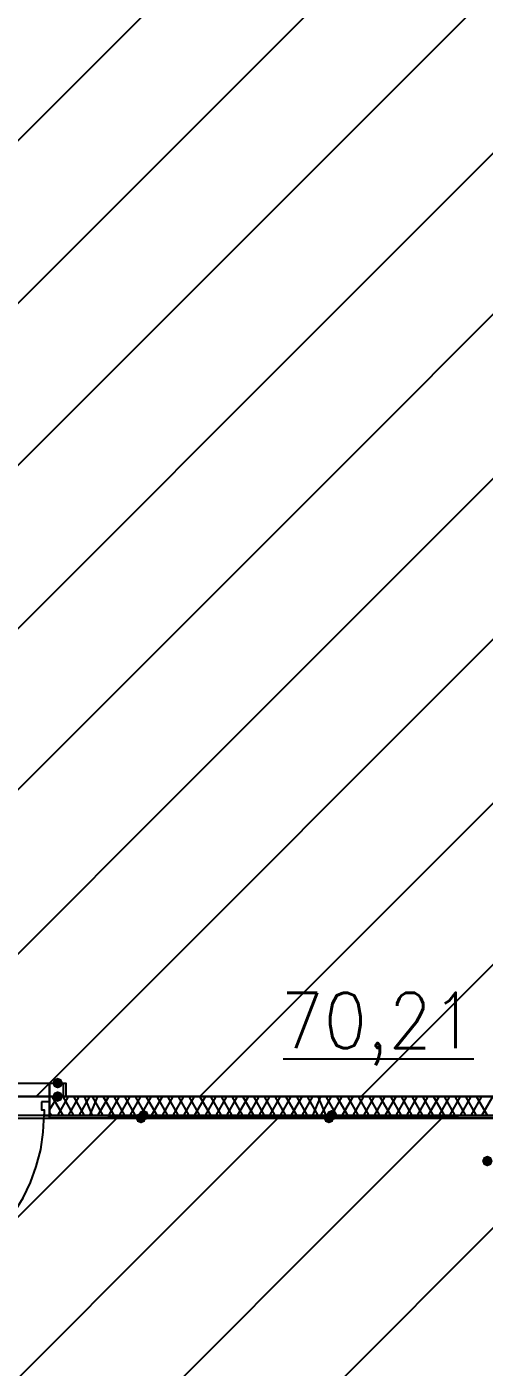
# Model space of a CAD drawing. Header units: millimetres. Extents: x 0 to 420, y 0 to 297.
# Drawn here: x 216.85 to 224.06, y 197.88 to 218.99 of the extents above; entities that cross this region are included whole.
import ezdxf

# ---------------------------------------------------------------- set-up
doc = ezdxf.new("R2010")
doc.units = ezdxf.units.MM
doc.layers.get('0').update_dxf_attribs({"linetype": 'CONTINUOUS'})
doc.styles.get("Standard").update_dxf_attribs({"font": 'STANDARD'})

msp = doc.modelspace()

# ---------------------------------------------------------------- hatches: boundary and pattern name
at = {"true_color": 0x000007}
for points in [[(217.424, 202.353333), (217.399129, 202.293537), (217.339333, 202.268667), (217.279538, 202.293537), (217.254667, 202.353333), (217.279537, 202.413129), (217.339333, 202.438), (217.399129, 202.413129)], [(217.424, 202.141667), (217.399129, 202.081871), (217.339333, 202.057), (217.279538, 202.081871), (217.254667, 202.141667), (217.279537, 202.201462), (217.339333, 202.226333), (217.399129, 202.201463)], [(224.197333, 201.125667), (224.172462, 201.065871), (224.112667, 201.041), (224.052871, 201.065871), (224.028, 201.125667), (224.052871, 201.185462), (224.112667, 201.210333), (224.172462, 201.185463)]]:
    msp.add_hatch(color=0, dxfattribs=at).paths.add_polyline_path(points, flags=0)
h = msp.add_hatch(color=0, dxfattribs=at)
h.paths.add_polyline_path([(224.578333, 201.845333), (217.212333, 201.845333), (224.578333, 201.803)], flags=0)
h.paths.add_polyline_path([(217.212333, 201.845333), (224.578333, 201.803), (217.212333, 201.803)], flags=0)
at = {"true_color": 0x0000fe}
for points in [[(218.736333, 201.803), (218.711462, 201.743204), (218.651667, 201.718333), (218.591871, 201.743204), (218.567, 201.803), (218.591871, 201.862796), (218.651667, 201.887667), (218.711462, 201.862796)], [(218.778667, 201.845333), (218.753796, 201.785537), (218.694, 201.760667), (218.634204, 201.785537), (218.609333, 201.845333), (218.634204, 201.905129), (218.694, 201.93), (218.753796, 201.905129)], [(221.699667, 201.803), (221.674796, 201.743204), (221.615, 201.718333), (221.555204, 201.743204), (221.530333, 201.803), (221.555204, 201.862796), (221.615, 201.887667), (221.674796, 201.862796)], [(221.742, 201.845333), (221.717129, 201.785537), (221.657333, 201.760667), (221.597537, 201.785537), (221.572667, 201.845333), (221.597537, 201.905129), (221.657333, 201.93), (221.717129, 201.905129)]]:
    msp.add_hatch(color=0, dxfattribs=at).paths.add_polyline_path(points, flags=0)

# ---------------------------------------------------------------- linework, layer by layer
at = {"color": 0, "true_color": 0x000006}
msp.add_lwpolyline([(242.527667, 236.600999), (258.572001, 236.600999), (258.572001, 201.845333), (392.938, 201.845333), (392.938, 154.728333), (258.572001, 154.728333), (258.572001, 119.972666), (242.485334, 119.972666), (242.485334, 154.770666), (108.161668, 154.770666), (108.161668, 201.802999), (242.189001, 201.802999), (242.527667, 201.802999)], close=True, dxfattribs=at)
at = {"color": 0, "true_color": 0x000002}
for points in [[(201.633668, 202.141666), (236.135334, 236.600999)], [(204.216001, 202.141666), (238.675334, 236.600999)], [(206.756001, 202.141666), (241.257667, 236.600999)], [(209.338334, 202.141666), (242.189001, 234.992332)], [(211.878334, 202.141666), (242.189001, 232.452332)], [(214.460667, 202.141666), (242.189001, 229.869999)], [(217.000667, 202.141666), (242.189001, 227.329999)], [(219.583001, 202.141666), (242.189001, 224.747666)], [(222.123001, 202.141666), (242.189001, 222.207666)]]:
    msp.add_lwpolyline(points, dxfattribs=at)
at = {"color": 0, "true_color": 0x00002b}
msp.add_lwpolyline([(207.221667, 202.141667), (224.324333, 202.141667), (224.324333, 236.601), (207.221667, 236.601)], close=True, dxfattribs=at)
at = {"color": 0, "true_color": 0x000007}
for points in [[(220.895333, 202.734333), (223.901, 202.734333)], [(215.773, 202.353333), (217.212333, 202.353333), (217.212333, 202.226333)], [(217.212333, 202.226333), (217.212333, 202.141667), (215.773, 202.141667)], [(217.212333, 201.93), (217.339333, 202.141667)], [(217.212333, 201.845333), (217.212333, 202.057), (217.212333, 202.141667)], [(217.212333, 202.141667), (217.212333, 202.057), (217.212333, 201.845333), (217.212333, 202.057)], [(224.324333, 202.141667), (217.212333, 202.141667)], [(217.424, 201.845333), (217.254667, 202.141667)], [(217.339333, 201.845333), (217.508667, 202.141667)], [(217.593333, 201.845333), (217.424, 202.141667)], [(217.508667, 201.845333), (217.678, 202.141667)], [(217.762667, 201.845333), (217.593333, 202.141667)], [(217.678, 201.845333), (217.847333, 202.141667)], [(217.889667, 201.845333), (217.762667, 202.141667)], [(217.847333, 201.845333), (217.974333, 202.141667)], [(218.059, 201.845333), (217.889667, 202.141667)], [(217.974333, 201.845333), (218.143667, 202.141667)], [(218.228333, 201.845333), (218.059, 202.141667)], [(218.143667, 201.845333), (218.313, 202.141667)], [(218.397667, 201.845333), (218.228333, 202.141667)], [(218.313, 201.845333), (218.482333, 202.141667)], [(218.567, 201.845333), (218.397667, 202.141667)], [(218.482333, 201.845333), (218.651667, 202.141667)], [(218.736333, 201.845333), (218.567, 202.141667)], [(218.651667, 201.845333), (218.821, 202.141667)], [(218.905667, 201.845333), (218.736333, 202.141667)], [(218.821, 201.845333), (218.990333, 202.141667)], [(219.075, 201.845333), (218.905667, 202.141667)], [(218.990333, 201.845333), (219.159667, 202.141667)], [(219.244333, 201.845333), (219.075, 202.141667)], [(219.159667, 201.845333), (219.329, 202.141667)], [(219.413667, 201.845333), (219.244333, 202.141667)], [(219.329, 201.845333), (219.498333, 202.141667)], [(219.583, 201.845333), (219.413667, 202.141667)], [(219.498333, 201.845333), (219.667667, 202.141667)], [(219.752333, 201.845333), (219.583, 202.141667)], [(219.667667, 201.845333), (219.837, 202.141667)], [(219.921667, 201.845333), (219.752333, 202.141667)], [(219.837, 201.845333), (220.006333, 202.141667)], [(220.091, 201.845333), (219.921667, 202.141667)], [(220.006333, 201.845333), (220.175667, 202.141667)], [(220.260333, 201.845333), (220.091, 202.141667)], [(220.175667, 201.845333), (220.345, 202.141667)], [(220.429667, 201.845333), (220.260333, 202.141667)], [(220.345, 201.845333), (220.514333, 202.141667)], [(220.599, 201.845333), (220.429667, 202.141667)], [(220.514333, 201.845333), (220.683667, 202.141667)], [(220.768333, 201.845333), (220.599, 202.141667)], [(220.683667, 201.845333), (220.853, 202.141667)], [(220.937667, 201.845333), (220.768333, 202.141667)], [(220.853, 201.845333), (221.022333, 202.141667)], [(221.107, 201.845333), (220.937667, 202.141667)], [(221.022333, 201.845333), (221.191667, 202.141667)], [(221.276333, 201.845333), (221.107, 202.141667)], [(221.191667, 201.845333), (221.361, 202.141667)], [(221.445667, 201.845333), (221.276333, 202.141667)], [(221.361, 201.845333), (221.488, 202.141667)], [(221.572667, 201.845333), (221.445667, 202.141667)], [(221.488, 201.845333), (221.657333, 202.141667)], [(221.742, 201.845333), (221.572667, 202.141667)], [(221.657333, 201.845333), (221.826667, 202.141667)], [(221.911333, 201.845333), (221.742, 202.141667)], [(221.826667, 201.845333), (221.996, 202.141667)], [(222.080667, 201.845333), (221.911333, 202.141667)], [(221.996, 201.845333), (222.165333, 202.141667)], [(222.25, 201.845333), (222.080667, 202.141667)], [(222.165333, 201.845333), (222.334667, 202.141667)], [(222.419333, 201.845333), (222.25, 202.141667)], [(222.334667, 201.845333), (222.504, 202.141667)], [(222.588667, 201.845333), (222.419333, 202.141667)], [(222.504, 201.845333), (222.673333, 202.141667)], [(222.758, 201.845333), (222.588667, 202.141667)], [(222.673333, 201.845333), (222.842667, 202.141667)], [(222.927333, 201.845333), (222.758, 202.141667)], [(222.842667, 201.845333), (223.012, 202.141667)], [(223.096667, 201.845333), (222.927333, 202.141667)], [(223.012, 201.845333), (223.181333, 202.141667)], [(223.266, 201.845333), (223.096667, 202.141667)], [(223.181333, 201.845333), (223.350667, 202.141667)], [(223.435333, 201.845333), (223.266, 202.141667)], [(223.350667, 201.845333), (223.52, 202.141667)], [(223.604667, 201.845333), (223.435333, 202.141667)], [(223.52, 201.845333), (223.689333, 202.141667)], [(223.774, 201.845333), (223.604667, 202.141667)], [(223.689333, 201.845333), (223.858667, 202.141667)], [(223.943333, 201.845333), (223.774, 202.141667)], [(223.858667, 201.845333), (224.028, 202.141667)], [(224.112667, 201.845333), (223.943333, 202.141667)], [(224.028, 201.845333), (224.197333, 202.141667)], [(214.354833, 199.093667), (214.638342, 199.107982), (214.91366, 199.15), (215.179395, 199.218326), (215.434151, 199.311568), (215.676537, 199.42833), (215.905157, 199.567219), (216.118619, 199.726842), (216.315528, 199.905805), (216.494491, 200.102714), (216.654114, 200.316176), (216.793004, 200.544796), (216.909766, 200.787182), (217.003007, 201.041939), (217.071333, 201.307673), (217.113351, 201.582991), (217.127667, 201.8665)], [(217.254667, 201.845333), (217.212333, 201.887667)], [(217.212333, 201.803), (224.578333, 201.803), (217.212333, 201.803), (224.578333, 201.845333)], [(217.212333, 201.845333), (224.324333, 201.845333)]]:
    msp.add_lwpolyline(points, dxfattribs=at)
for points in [[(217.212333, 202.353333), (217.424, 202.353333), (217.424, 202.141667), (217.212333, 202.141667), (217.212333, 202.353333), (217.466333, 202.353333), (217.466333, 202.141667), (217.212333, 202.141667)], [(217.085333, 202.057), (217.085333, 201.93), (217.127667, 201.93), (217.127667, 201.845333), (217.212333, 201.845333), (217.212333, 202.057)], [(224.578333, 201.845333), (217.212333, 201.845333), (224.578333, 201.803)], [(217.212333, 201.845333), (224.578333, 201.803), (217.212333, 201.803)], [(217.212333, 201.803), (224.578333, 201.803), (224.578333, 201.845333), (217.212333, 201.845333)], [(217.212333, 201.803), (224.578333, 201.803), (224.578333, 201.845333), (217.212333, 201.845333)]]:
    msp.add_lwpolyline(points, close=True, dxfattribs=at)
at = {"color": 0, "true_color": 0x000008}
msp.add_lwpolyline([(120.734667, 201.845333), (120.734667, 154.728333), (242.189, 154.728333), (242.189, 201.845333)], close=True, dxfattribs=at)
at = {"color": 0, "true_color": 0x000006}
for points in [[(171.238334, 154.770666), (218.270667, 201.802999)], [(173.778334, 154.770666), (220.810667, 201.802999)], [(176.360668, 154.770666), (223.393001, 201.802999)], [(178.900668, 154.770666), (225.933001, 201.802999)]]:
    msp.add_lwpolyline(points, dxfattribs=at)

# ---------------------------------------------------------------- texts
at = {"color": 0, "true_color": 0x000007, "insert": (220.852997, 203.775702), "char_height": 0.872032, "width": 2.56764984, "attachment_point": 1}
msp.add_mtext('70,21', dxfattribs=at)

doc.saveas('drawing.dxf')
